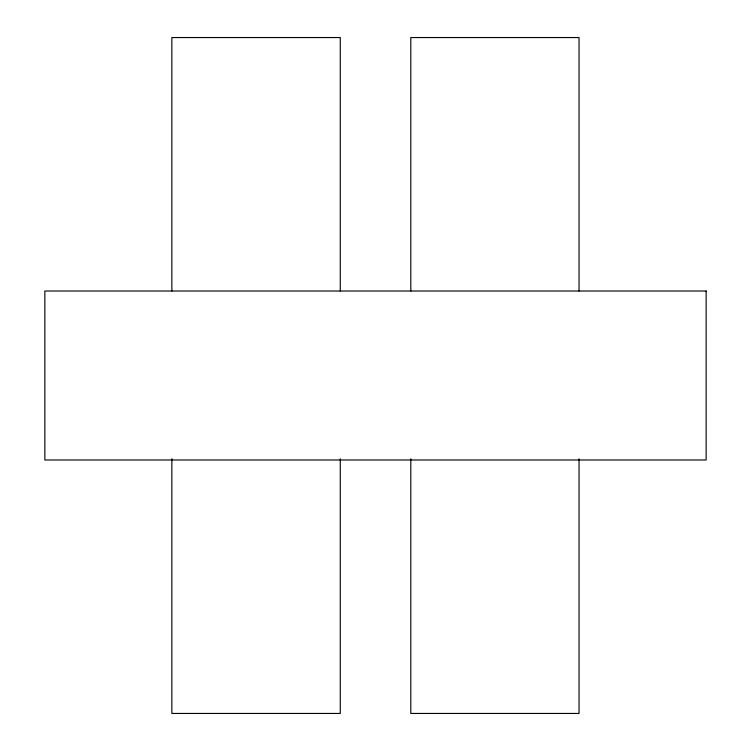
<?xml version="1.0" encoding="UTF-8"?>
<svg xmlns="http://www.w3.org/2000/svg" width="751" height="751" viewBox="0 0 751 751"><rect width="100%" height="100%" fill="white"/><g stroke="black" fill="none" stroke-linecap="round" stroke-linejoin="round"><path stroke-width="1.13" d="M579.04 291.012L579.04 37.55L410.806 37.55L410.806 291.012M579.04 458.814L579.04 713.45L410.806 713.45L410.806 458.814M340.278 291.012L340.278 37.55L171.866 37.55L171.866 291.012M340.278 458.814L340.278 713.45L171.866 713.45L171.866 458.814M706.147 291.012L44.853 291.012L44.853 459.988L706.147 459.988L706.147 291.012"/></g></svg>
